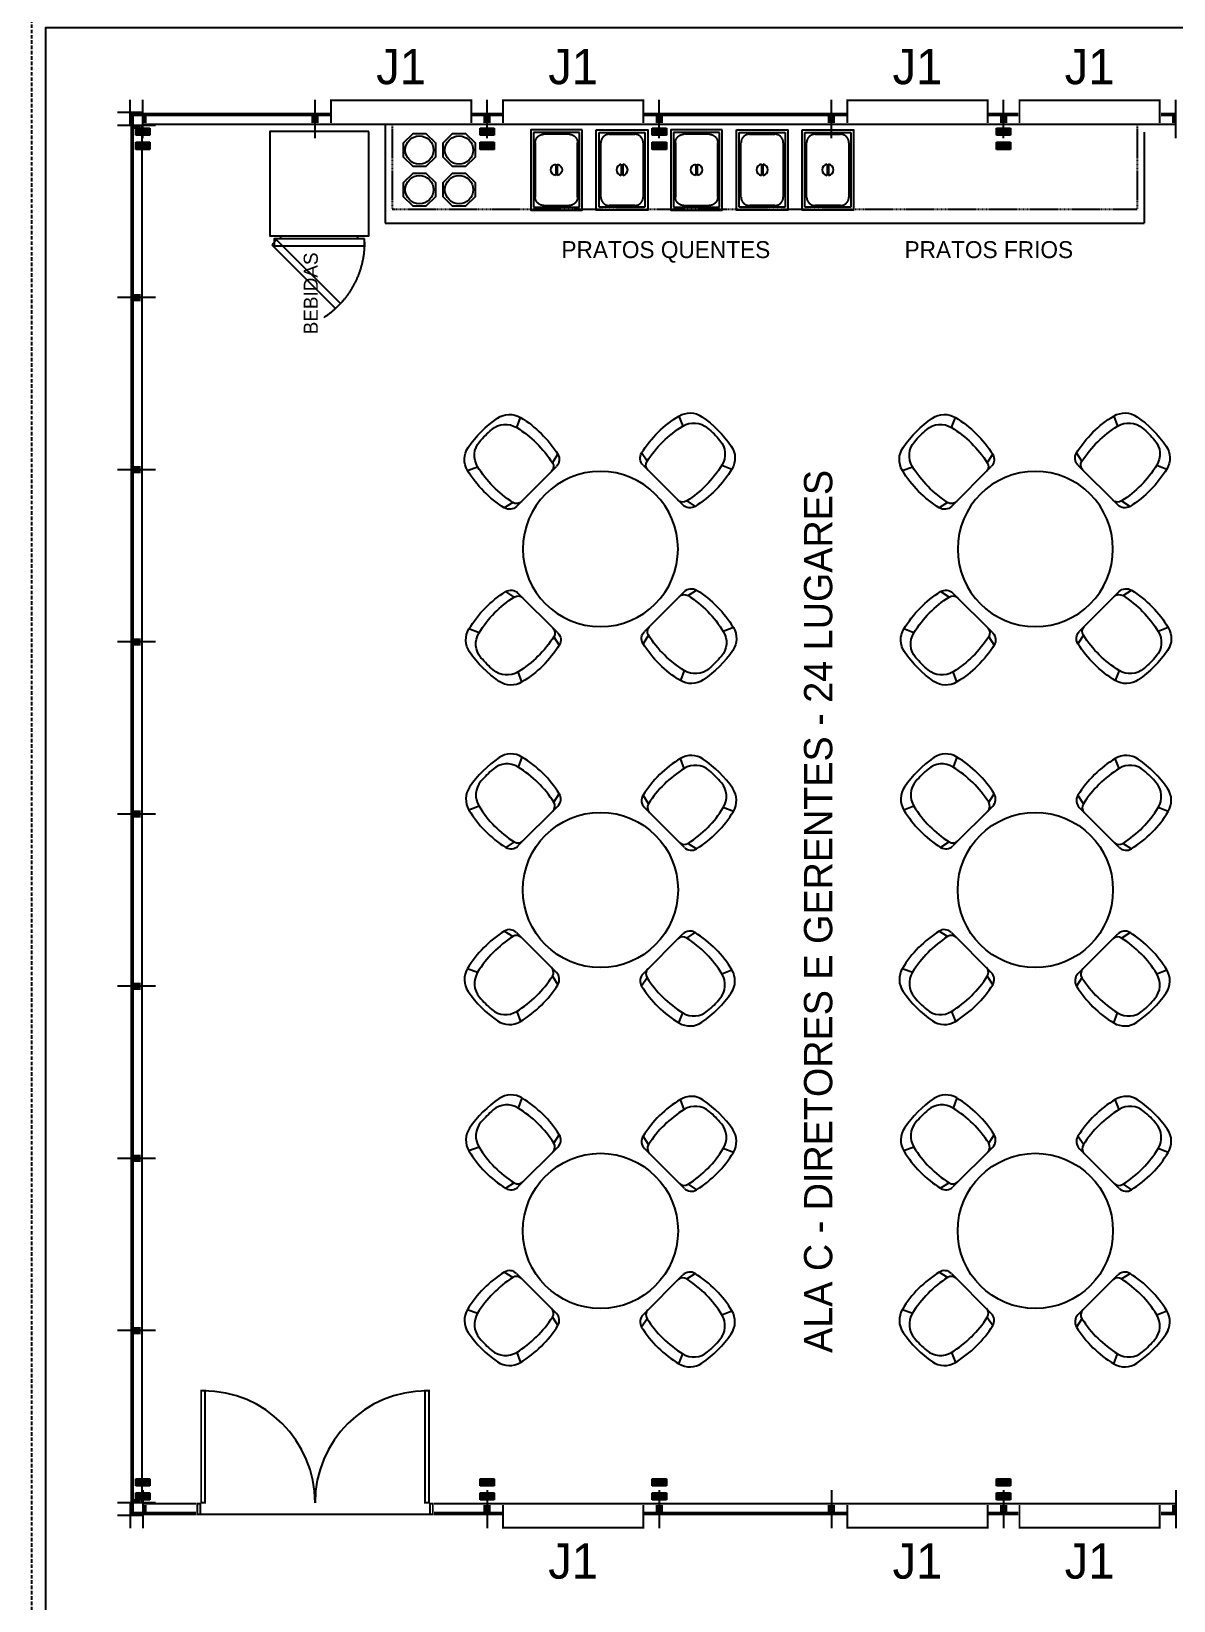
# Model space of a CAD drawing. Header units: millimetres. Extents: x -18806 to 201070, y -25046 to 92854.
# Drawn here: x -18747 to -10651, y 67784 to 78904 of the extents above; entities that cross this region are included whole.
import ezdxf
from ezdxf.enums import TextEntityAlignment as Align

# ---------------------------------------------------------------- set-up
doc = ezdxf.new("R2010")
doc.units = ezdxf.units.MM
doc.header["$LTSCALE"] = 50
doc.linetypes.add('DASHED', pattern=[0.75, 0.5, -0.25])
doc.linetypes.add('HIDDEN2', pattern=[0.1875, 0.125, -0.0625])
for name, color, linetype in [('LAYA', 8, 'Continuous'), ('LAYC', 4, 'Continuous'), ('LAYF', 4, 'Continuous'), ('MÓVEIS', 1, 'Continuous'), ('PILARES', 5, 'Continuous'), ('SOB', 8, 'HIDDEN2')]:
    doc.layers.add(name, color=color, linetype=linetype)
doc.styles.add('2', font='stylu.ttf', dxfattribs={"height": 0.35})
doc.styles.add('L1', font='txt', dxfattribs={"height": 0.18})

# ---------------------------------------------------------------- blocks, each defined once
blk = doc.blocks.new('C1')
at = {"color": 24}
for p, q in [((0, 0), (0.1799999999999997, 0)), ((0, 0), (0, -0.1799999999999997)), ((0.08999999999999986, 0), (0.08999999999999986, -0.1799999999999997)), ((0, -0.08999999999999986), (0.1799999999999997, -0.08999999999999986))]:
    blk.add_line(p, q, dxfattribs=at)
at = {"color": 170, "const_width": 0.026}
blk.add_lwpolyline([(0, -0.07699999999999818), (0.07700000000000173, -0.07700000000000173), (0.07700000000000173, 0)], dxfattribs=at)
at = {"style": 'L1', "flags": 3}
blk.add_attdef('BLOCO', (-0.01759845994957843, 0.0904783809716534), '', height=0.18, dxfattribs=at)
blk = doc.blocks.new('f1')
at = {"color": 24}
for p, q in [((0, 0.08999999999999986), (0, -0.1799999999999997)), ((1.219999999999999, 0.08999999999999986), (1.219999999999999, -0.1799999999999997))]:
    blk.add_line(p, q, dxfattribs=at)
at = {"color": 24, "const_width": 0.014}
blk.add_lwpolyline([(-1.77635683940025e-15, -0.007000000000003226), (1.219999999999999, -0.007000000000003226)], dxfattribs=at)
at = {"color": 170, "const_width": 0.026}
blk.add_lwpolyline([(0.0129999999999999, -0.01600000000000001), (0.01299999999999457, -0.07699999999999818), (1.207000000000004, -0.07699999999999818), (1.207000000000001, -0.01600000000000001)], dxfattribs=at)
at = {"style": 'L1', "flags": 3}
blk.add_attdef('BLOCO', (0, 0.2239156614713327), '', height=0.18, dxfattribs=at)
blk = doc.blocks.new('pilar')
for p, q in [((-0.05000000000000071, 0.1700000000000017), (0.04999999999999893, 0.1700000000000017)), ((-0.05000000000000071, 0.120000000000001), (-0.05000000000000071, 0.1700000000000017)), ((0.04999999999999893, 0.120000000000001), (-0.05000000000000071, 0.120000000000001)), ((0.04999999999999893, 0.1700000000000017), (0.04999999999999893, 0.120000000000001)), ((-0.05000000000000071, 0.07000000000000028), (0.04999999999999893, 0.07000000000000028)), ((-0.05000000000000071, 0.01999999999999957), (-0.05000000000000071, 0.07000000000000028)), ((0.04999999999999893, 0.01999999999999957), (-0.05000000000000071, 0.01999999999999957)), ((0.04999999999999893, 0.07000000000000028), (0.04999999999999893, 0.01999999999999957))]:
    blk.add_line(p, q)
for points in [[(0.04999999999999893, 0.120000000000001), (-0.05000000000000071, 0.120000000000001), (0.04999999999999893, 0.1700000000000017), (-0.05000000000000071, 0.1700000000000017)], [(0.04999999999999893, 0.01999999999999957), (-0.05000000000000071, 0.01999999999999957), (0.04999999999999893, 0.06999999999999851), (-0.05000000000000071, 0.06999999999999851)]]:
    blk.add_solid(points)
at = {"style": 'L1', "flags": 3}
blk.add_attdef('BLOCO', (0, -0.3049999999999997), '', height=0.18, dxfattribs=at)
blk = doc.blocks.new('j1a')
at = {"color": 24}
for p, q in [((-3.552713678800501e-15, 0.08999999999999986), (-3.552713678800501e-15, -0.1799999999999997)), ((1.219999999999999, 0.08999999999999986), (1.219999999999999, -0.1799999999999997))]:
    blk.add_line(p, q, dxfattribs=at)
at = {"color": 24, "const_width": 0.014}
blk.add_lwpolyline([(-3.552713678800501e-15, -0.007000000000003226), (1.219999999999999, -0.007000000000003226)], dxfattribs=at)
at = {"color": 170, "const_width": 0.026}
for points in [[(0.01299999999999812, -0.01600000000000001), (0.01299999999999457, -0.0769999999999964), (0.1050000000000004, -0.07699999999999818)], [(1.114999999999998, -0.07699999999999996), (1.207000000000001, -0.07699999999999996), (1.207000000000001, -0.01600000000000001)]]:
    blk.add_lwpolyline(points, dxfattribs=at)
at = {"color": 7, "const_width": 0.014}
blk.add_lwpolyline([(0.1130000000000031, -0.01600000000000001), (0.112999999999996, -0.1770000000000014), (1.106999999999999, -0.1770000000000014), (1.106999999999999, -0.01600000000000001)], dxfattribs=at)
at = {"color": 7, "style": '2'}
blk.add_text('J1', height=0.25, rotation=180, dxfattribs=at).set_placement((0.610000000000003, -0.4149869134555431), align=Align.MIDDLE)
at = {"style": 'L1', "flags": 3}
blk.add_attdef('BLOCO', (0, 0.1993523829693871), '', height=0.18, dxfattribs=at)
blk = doc.blocks.new('j1')
at = {"color": 24}
for p, q in [((-3.552713678800501e-15, 0.08999999999999986), (-3.552713678800501e-15, -0.1799999999999997)), ((1.219999999999999, 0.08999999999999986), (1.219999999999999, -0.1799999999999997))]:
    blk.add_line(p, q, dxfattribs=at)
at = {"color": 24, "const_width": 0.014}
blk.add_lwpolyline([(-3.552713678800501e-15, -0.007000000000003226), (1.219999999999999, -0.007000000000003226)], dxfattribs=at)
at = {"color": 170, "const_width": 0.026}
for points in [[(0.01299999999999812, -0.01600000000000001), (0.01299999999999457, -0.0769999999999964), (0.1050000000000004, -0.07699999999999818)], [(1.114999999999998, -0.07699999999999996), (1.207000000000001, -0.07699999999999996), (1.207000000000001, -0.01600000000000001)]]:
    blk.add_lwpolyline(points, dxfattribs=at)
at = {"color": 7, "const_width": 0.014}
blk.add_lwpolyline([(0.1130000000000031, -0.01600000000000001), (0.112999999999996, -0.1770000000000014), (1.106999999999999, -0.1770000000000014), (1.106999999999999, -0.01600000000000001)], dxfattribs=at)
at = {"color": 7, "style": '2'}
blk.add_text('J1', height=0.25, dxfattribs=at).set_placement((0.6099999999999994, -0.4149869134555431), align=Align.MIDDLE)
at = {"style": 'L1', "flags": 3}
blk.add_attdef('BLOCO', (0, 0.1993523829693871), '', height=0.18, dxfattribs=at)
blk = doc.blocks.new('dp1')
at = {"color": 24}
for p, q in [((3.552713678800501e-15, 0.08999999999999986), (3.552713678800501e-15, -0.1799999999999997)), ((2.439999999999998, 0.08999999999999986), (2.439999999999998, -0.1799999999999997))]:
    blk.add_line(p, q, dxfattribs=at)
at = {"color": 7, "const_width": 0.014}
for points in [[(0.4409999999999918, 0.7930000000000028), (0.4409999999999918, -1.77635683940025e-15), (0.4129999999999967, -3.552713678800501e-15), (0.4129999999999967, 0.793000000000001)], [(1.999000000000006, 0.7930000000000028), (1.999000000000006, -1.77635683940025e-15), (2.027000000000001, -3.552713678800501e-15), (2.027000000000001, 0.793000000000001)], [(0.4059999999999953, -0.00700000000000145), (0.3849999999999945, -0.00700000000000145), (0.3849999999999945, -0.08299999999999663), (0.4059999999999917, -0.08299999999999841)], [(2.034000000000002, -0.00700000000000145), (2.055000000000003, -0.00700000000000145), (2.055000000000003, -0.08299999999999663), (2.034000000000006, -0.08299999999999841)]]:
    blk.add_lwpolyline(points, close=True, dxfattribs=at)
at = {"color": 24, "const_width": 0.014}
for points in [[(0.3759999999999941, -0.007000000000003226), (3.552713678800501e-15, -0.007000000000003226)], [(2.064000000000004, -0.007000000000003226), (2.439999999999998, -0.007000000000003226)]]:
    blk.add_lwpolyline(points, dxfattribs=at)
at = {"color": 170, "const_width": 0.026}
for points in [[(0.3759999999999941, -0.07699999999999818), (0.01299999999999812, -0.07699999999999818), (0.01300000000000168, -0.01600000000000001)], [(2.064000000000004, -0.07699999999999818), (2.427000000000003, -0.07699999999999818), (2.427, -0.01600000000000001)]]:
    blk.add_lwpolyline(points, dxfattribs=at)
at = {"color": 7, "const_width": 0.014}
blk.add_lwpolyline([(0.4059999999999917, -0.08299999999999841), (2.034000000000006, -0.08299999999999841)], dxfattribs=at)
at = {"color": 7}
for centre, start, end in [((0.4269999999999925, -3.552713678800501e-15), 0, 90), ((2.013000000000005, -3.552713678800501e-15), 90, 180)]:
    blk.add_arc(centre, 0.7930000000000064, start, end, dxfattribs=at)
at = {"style": 'L1', "flags": 3}
blk.add_attdef('BLOCO', (0, 0.9149999999999974), '', height=0.18, dxfattribs=at)
blk = doc.blocks.new('RECHAUD_2')
at = {"layer": 'LAYA', "linetype": 'HIDDEN2', "ltscale": 0.5}
blk.add_lwpolyline([(0.1671062207923659, -0.2348382711698398), (-0.157893779207634, -0.2348382711698398), (-0.157893779207634, 0.2951617288301602), (0.1671062207923659, 0.2951617288301602)], close=True, dxfattribs=at)
blk.add_lwpolyline([(-0.1453937792076343, -0.1623382711698398), (-0.1453937792076345, 0.2226617288301601, -0.4142135623730951), (-0.08539377920763447, 0.2826617288301601), (0.09460622079236569, 0.2826617288301601, -0.4142135623730951), (0.1546062207923657, 0.2226617288301601), (0.1546062207923657, -0.1623382711698398, -0.4142135623730951), (0.09460622079236569, -0.2223382711698398), (-0.08539377920763425, -0.2223382711698398, -0.4142135623730951)], format="xyb", close=True, dxfattribs=at)
at = {"layer": 'LAYF'}
for p, q in [((-0.0003937792076340596, -0.00952454083580867), (-0.0003937792076340596, 0.069847998496129)), ((0.00960622079236595, -0.009524540835808698), (0.00960622079236595, 0.06984799849612905))]:
    blk.add_line(p, q, dxfattribs=at)
blk.add_lwpolyline([(0.1871062207923659, -0.2548382711698398), (-0.1778937792076341, -0.2548382711698398), (-0.1778937792076341, 0.3151617288301601), (0.1871062207923659, 0.3151617288301602)], close=True, dxfattribs=at)
for start, end in [(97.18075578145846, 262.8192442185415), (277.1807557814581, 82.81924421854188)]:
    blk.add_arc((0.004606220792366056, 0.03016172883016016), 0.04, start, end, dxfattribs=at)
blk = doc.blocks.new('MESARED')
at = {"layer": 'LAYF'}
for p, q in [((-0.5563508952794223, 0.9422505798093255), (-0.5834389187184854, 0.8708084088844998)), ((0.5936441315427032, 0.8606031960600973), (0.5665561081036117, 0.9320453669849371)), ((-0.3302686717363201, 0.6216761602191809), (-0.2917729530183806, 0.6812631779013429)), ((0.3404738845605095, 0.6114709473947926), (0.30197816584257, 0.6710579650769262)), ((-0.8606031960601115, 0.593644131542888), (-0.9320453669849371, 0.5665561081037964)), ((-0.3016644709244076, 0.5947123962234855), (-0.5845071833990119, 0.311869683748867)), ((0.5947123962232013, 0.301664470924436), (0.3118696837486254, 0.5845071833990545)), ((0.9422505798090981, 0.5563508952793796), (0.8708084088842725, 0.5834389187184286)), ((-0.6114709473947357, 0.3404738845607511), (-0.6710579650768693, 0.3019781658428116)), ((0.6216761602188967, 0.3302686717363343), (0.6812631779010587, 0.2917729530183806)), ((-0.6216761602188967, -0.3302686717363343), (-0.6812631779010587, -0.2917729530183806)), ((-0.5947123962232013, -0.301664470924436), (-0.3118696837486254, -0.5845071833990545)), ((0.3016644709244076, -0.5947123962232581), (0.5845071833990119, -0.3118696837486397)), ((0.6114709473947357, -0.3404738845605237), (0.6710579650768693, -0.3019781658425842)), ((-0.9422505798090981, -0.5563508952793796), (-0.8708084088842725, -0.5834389187184286)), ((-0.3404738845605095, -0.6114709473947926), (-0.30197816584257, -0.6710579650769262)), ((0.3302686717363201, -0.6216761602189536), (0.2917729530183806, -0.6812631779011156)), ((0.8606031960601115, -0.5936441315426606), (0.9320453669849371, -0.566556108103569)), ((-0.5936441315427032, -0.8606031960600973), (-0.5665561081036117, -0.9320453669849371)), ((0.5563508952794223, -0.9422505798090981), (0.5834389187184854, -0.8708084088842725))]:
    blk.add_line(p, q, dxfattribs=at)
blk.add_circle((0, 0), 0.55, dxfattribs=at)
for centre, radius, start, end in [((-0.2671385326598283, 0.2773437454843304), 0.7999999999999711, 124.3612906849888, 145.6387093150135), ((-0.6622889293294918, 0.7432048202726662), 0.1499999999999946, 58.28686146057171, 130.5882742142277), ((-0.6340046580820626, 0.8139154983913102), 0.1499999999999946, 58.82245423805771, 124.361290684987), ((-0.9705042968937221, 0.2577968122463261), 0.7999999999999711, 31.96039649669293, 58.82245423805632), ((0.9807095097179968, 0.2475915994219093), 0.7999999999999711, 121.1775457619459, 148.03960350331), ((0.6442098709063089, 0.8037102855668508), 0.1499999999999946, 55.63870931500714, 121.1775457619437), ((0.2773437454840177, 0.267138532659942), 0.7999999999999711, 34.36129068497999, 55.63870931500353), ((-0.23938669889327, 0.2495919117177579), 0.7999999999999711, 130.58827421423, 139.4117257857706), ((-1.003972308644194, 0.1902559362878407), 0.7999999999999711, 32.63431762786124, 58.2868614605731), ((1.014177521468412, 0.1800507234633386), 0.7999999999999711, 121.7131385394192, 147.3656823721306), ((0.6724941421537949, 0.732999607448221), 0.1499999999999946, 49.41172578576138, 121.7131385394188), ((0.2495919117174594, 0.2393866988933837), 0.7999999999999711, 40.58827421422017, 49.41172578576138), ((-0.8037102855668365, 0.6442098709065505), 0.1499999999999946, 145.6387093150164, 211.1775457619529), ((-0.7329996074481642, 0.6724941421539938), 0.1499999999999946, 139.41172578577, 211.7131385394276), ((-0.35116194560743, 0.6442098709065647), 0.06999999999999747, 315.0000000000046, 31.96039649669518), ((0.3613671584316762, 0.6340046580821053), 0.06999999999999747, 148.0396035033077, 224.9999999999954), ((0.7432048202724104, 0.6622889293295486), 0.1499999999999946, 328.2868614605629, 40.58827421421955), ((0.8139154983910544, 0.634004658082091), 0.1499999999999946, 328.8224542380486, 34.3612906849784), ((-0.2475915994219235, 0.9807095097182668), 0.7999999999999711, 211.1775457619543, 238.0396035033184), ((-0.1800507234633812, 1.014177521468739), 0.7999999999999711, 211.7131385394283, 237.3656823721406), ((-0.3723751490430232, 0.5947123962234855), 0.04999999999999819, 315.0000000000046, 32.63431762786124), ((0.3825803618672694, 0.5845071833990971), 0.04999999999999819, 147.3656823721263, 224.9999999999954), ((0.1902559362876843, 1.003972308644322), 0.7999999999999711, 302.6343176278518, 328.2868614605629), ((0.2577968122461129, 0.9705042968938216), 0.7999999999999711, 301.9603964966839, 328.8224542380471), ((-0.5845071833990119, 0.3825803618675394), 0.04999999999999819, 237.3656823721347, 315.0000000000046), ((0.5947123962232013, 0.3723751490430942), 0.04999999999999819, 224.9999999999954, 302.6343176278518), ((-0.6340046580820342, 0.3613671584319746), 0.06999999999999747, 238.039603503318, 315.0000000000046), ((0.644209870906252, 0.3511619456074726), 0.06999999999999747, 224.9999999999954, 301.9603964966857), ((-0.2577968122461129, -0.9705042968937931), 0.7999999999999711, 121.9603964966839, 148.8224542380471), ((-0.1902559362876559, -1.00397230864435), 0.7999999999999711, 122.6343176278517, 148.2868614605629), ((-0.644209870906252, -0.351161945607501), 0.06999999999999747, 44.9999999999954, 121.9603964966857), ((-0.5947123962231728, -0.3723751490430658), 0.04999999999999819, 44.9999999999954, 122.6343176278517), ((0.5845071833990403, -0.3825803618672694), 0.04999999999999819, 57.36568237213471, 135.0000000000046), ((0.6340046580820626, -0.3613671584316904), 0.06999999999999747, 58.03960350331795, 135.0000000000046), ((0.247591599421952, -0.980709509718011), 0.7999999999999711, 31.17754576195429, 58.03960350331838), ((0.1800507234634381, -1.014177521468454), 0.7999999999999711, 31.71313853942829, 57.36568237214057), ((-0.3825803618672126, -0.5845071833990545), 0.04999999999999819, 327.3656823721263, 44.9999999999954), ((-0.813915498391026, -0.6340046580820768), 0.1499999999999946, 148.8224542380486, 214.3612906849784), ((-0.7432048202724104, -0.6622889293295344), 0.1499999999999946, 148.2868614605629, 220.588274214219), ((-1.014177521468412, -0.1800507234633528), 0.7999999999999711, 301.7131385394192, 327.3656823721306), ((-0.3613671584316762, -0.6340046580821195), 0.06999999999999747, 328.0396035033078, 44.9999999999954), ((0.3511619456074868, -0.6442098709062805), 0.06999999999999747, 135.0000000000046, 211.9603964966952), ((0.37237514904308, -0.5947123962232297), 0.04999999999999819, 135.0000000000046, 212.6343176278612), ((1.003972308644251, -0.1902559362875991), 0.7999999999999711, 212.6343176278612, 238.2868614605731), ((0.732999607448221, -0.672494142153738), 0.1499999999999946, 319.41172578577, 31.7131385394276), ((0.803710285566865, -0.6442098709062805), 0.1499999999999946, 325.6387093150164, 31.1775457619529), ((-0.2773437454839893, -0.2671385326599278), 0.7999999999999711, 214.36129068498, 235.6387093150035), ((-0.2495919117174026, -0.2393866988933695), 0.7999999999999711, 220.5882742142202, 229.4117257857614), ((-0.9807095097179399, -0.2475915994219093), 0.7999999999999711, 301.1775457619459, 328.03960350331), ((0.9705042968937505, -0.2577968122460703), 0.7999999999999711, 211.9603964966929, 238.8224542380563), ((0.2671385326598852, -0.2773437454840604), 0.7999999999999711, 304.3612906849888, 325.6387093150135), ((0.2393866988932984, -0.2495919117175021), 0.7999999999999711, 310.58827421423, 319.4117257857706), ((-0.672494142153738, -0.7329996074481926), 0.1499999999999946, 229.4117257857614, 301.7131385394188), ((0.6622889293295486, -0.7432048202724104), 0.1499999999999946, 238.2868614605717, 310.5882742142277), ((-0.6442098709063089, -0.803710285566865), 0.1499999999999946, 235.6387093150071, 301.1775457619437), ((0.6340046580821195, -0.8139154983910544), 0.1499999999999946, 238.8224542380577, 304.361290684987)]:
    blk.add_arc(centre, radius, start, end, dxfattribs=at)
blk = doc.blocks.new('Prato')
at = {"layer": 'MÓVEIS'}
blk.add_lwpolyline([(-0.04783542904561955, 0.1154849415639205), (-0.1154849415639205, 0.04783542904564797), (-0.1154849415639205, -0.04783542904564797), (-0.04783542904561955, -0.1154849415639205), (0.04783542904561955, -0.1154849415639205), (0.1154849415639205, -0.04783542904564797), (0.1154849415639205, 0.04783542904564797), (0.04783542904561955, 0.1154849415639205)], close=True, dxfattribs=at)
blk.add_circle((0, 0), 0.1, dxfattribs=at)
blk = doc.blocks.new('RV-2')
at = {"layer": 'LAYA', "linetype": 'HIDDEN2'}
blk.add_lwpolyline([(-0.1502260094890541, -1.269870670429726), (0.3023223304703363, -0.8173223304703363), (0.3376776695296636, -0.8526776695296636), (-0.1148706704297268, -1.305226009489054)], close=True, dxfattribs=at)
blk.add_arc((0.32, -0.835), 0.6399999999999999, 180, 236.6496531934298, dxfattribs=at)
at = {"layer": 'LAYC'}
for p, q in [((-0.2731573477556543, -0.8099999999999999), (-0.2731573477556545, -0.7899999999999999)), ((0.2731573477556543, -0.8099999999999999), (0.2731573477556545, -0.7899999999999999))]:
    blk.add_line(p, q, dxfattribs=at)
for points in [[(-0.35, -0.04999999999999993), (0.35, -0.04999999999999993), (0.35, -0.7899999999999999), (-0.35, -0.7899999999999999)], [(-0.32, -0.8099999999999999), (0.32, -0.8099999999999999), (0.32, -0.86), (-0.32, -0.86)]]:
    blk.add_lwpolyline(points, close=True, dxfattribs=at)

msp = doc.modelspace()

# ---------------------------------------------------------------- linework, layer by layer
at = {"color": 1}
msp.add_lwpolyline([(-4016.938426105033, 78928.2277987107), (-18646.93842610504, 78928.2277987107), (-18646.93842610503, 66558.22779871071), (41293.06157389496, 66558.22779871071), (41293.06157389496, 78928.2277987107), (8353.06157389496, 78928.2277987107), (8353.06157389496, 87468.2277987107), (-4016.938426105033, 87468.2277987107)], close=True, dxfattribs=at)
at = {"color": 7, "linetype": 'DASHED'}
msp.add_lwpolyline([(-4616.938426105033, 79028.2277987107), (-18746.93842610504, 79028.2277987107), (-18747.42670735503, 65958.22779871071), (41393.06157389498, 65958.22779871071), (41393.06157389498, 79028.2277987107), (8453.06157389496, 79028.2277987107)], dxfattribs=at)
at = {"layer": 'LAYC'}
for p, q in [((-16240.49174979073, 78245.22779871072), (-16240.49174979072, 77545.2277987107)), ((-10860.49174979073, 78190.22779871072), (-10860.49174979073, 77545.2277987107)), ((-16240.49174979072, 77545.2277987107), (-10860.49174979073, 77545.2277987107))]:
    msp.add_line(p, q, dxfattribs=at)
at = {"layer": 'SOB'}
for p, q in [((-16190.49174979073, 78245.22779871072), (-16190.49174979073, 77645.2277987107)), ((-10910.49174979073, 78245.2277987107), (-10910.49174979073, 77645.2277987107)), ((-16190.49174979073, 77645.2277987107), (-10910.49174979073, 77645.2277987107))]:
    msp.add_line(p, q, dxfattribs=at)

# ---------------------------------------------------------------- block references
at = {"color": 7, "xscale": 1000, "yscale": 1000, "zscale": 1000}
for name, p, rotation in [('j1a', (-15516.93842610502, 78238.2277987107), 180), ('j1a', (-14296.93842610502, 78238.2277987107), 180), ('j1a', (-11856.93842610502, 78238.2277987107), 180), ('j1a', (-10636.93842610502, 78238.2277987107), 180), ('C1', (-17956.93842610503, 78238.2277987107), 180), ('f1', (-16736.93842610502, 78238.2277987107), 180), ('f1', (-13076.93842610502, 78238.2277987107), 180), ('f1', (-17956.93842610503, 78238.2277987107), 270), ('f1', (-17956.93842610503, 77018.22779871072), 270), ('f1', (-17956.93842610503, 75798.22779871071), 270), ('f1', (-17956.93842610503, 74578.22779871071), 270), ('f1', (-17956.93842610503, 73358.22779871071), 270), ('f1', (-17956.93842610503, 72138.22779871071), 270), ('f1', (-17956.93842610503, 70918.22779871071), 270), ('f1', (-17956.93842610503, 69698.22779871071), 270), ('C1', (-17956.93842610503, 68478.22779871071), 270)]:
    msp.add_blockref(name, p, dxfattribs=dict(at, rotation=rotation))
for name, p in [('dp1', (-17956.93842610503, 68478.22779871071)), ('j1', (-15516.93842610502, 68478.22779871071)), ('f1', (-14296.93842610502, 68478.22779871071)), ('j1', (-13076.93842610502, 68478.22779871071)), ('j1', (-11856.93842610503, 68478.22779871071))]:
    msp.add_blockref(name, p, dxfattribs=at)
at = {"layer": 'LAYC', "yscale": 1000, "zscale": 1000}
for name, p, xscale in [('RV-2', (-16706.58394017348, 78244.98781007066), -1000), ('Prato', (-15997.08715096683, 78063.4779526424), 1000), ('Prato', (-15716.11726783898, 78063.4779526424), 1000), ('Prato', (-15997.08715096683, 77782.50806951456), 1000), ('Prato', (-15716.11726783898, 77782.50806951456), 1000), ('MESARED', (-14714.01320757494, 72820.08891955769), 1000), ('MESARED', (-11631.69702335555, 72820.08891955769), 1000), ('MESARED', (-14714.01320757494, 70404.00475231605), 1000), ('MESARED', (-11631.69702335555, 70404.00475231605), 1000)]:
    msp.add_blockref(name, p, dxfattribs=dict(at, xscale=xscale))
at = {"layer": 'LAYC', "yscale": 1000, "zscale": 1000, "rotation": 180}
for name, p, xscale in [('RECHAUD_2', (-15030.67657574963, 77952.7916538644), -1000), ('RECHAUD_2', (-14556.4641341649, 77952.7916538644), 1000), ('RECHAUD_2', (-14037.41271804517, 77952.7916538644), -1000), ('RECHAUD_2', (-13563.20027646044, 77952.7916538644), 1000), ('RECHAUD_2', (-13098.20027646044, 77952.7916538644), 1000), ('MESARED', (-14714.01320757494, 75236.17308679935), -1000), ('MESARED', (-11631.69702335555, 75236.17308679935), -1000)]:
    msp.add_blockref(name, p, dxfattribs=dict(at, xscale=xscale))
at = {"layer": 'PILARES', "color": 7, "xscale": 1000, "yscale": 1000, "zscale": 1000, "rotation": 180}
for p in [(-17956.93842610503, 78238.2277987107), (-15516.93842610504, 78238.2277987107), (-14296.93842610504, 78238.2277987107), (-11856.93842610504, 78238.2277987107)]:
    msp.add_blockref('pilar', p, dxfattribs=at)
at = {"layer": 'PILARES', "color": 7, "xscale": 1000, "yscale": 1000, "zscale": 1000}
for p in [(-17956.93842610503, 68478.22779871071), (-15516.93842610504, 68478.22779871071), (-14296.93842610504, 68478.22779871071), (-11856.93842610504, 68478.22779871071)]:
    msp.add_blockref('pilar', p, dxfattribs=at)

# ---------------------------------------------------------------- texts
at = {"color": 7, "style": '2'}
for s, p in [('PRATOS QUENTES', (-14250.47782149585, 77297.65437675983)), ('PRATOS FRIOS', (-11961.30591691514, 77297.65437675983))]:
    msp.add_text(s, height=120, dxfattribs=at).set_placement(p, align=Align.CENTER)
for s, height, p in [('BEBIDAS', 100, (-16717.26246545933, 77047.55546022338)), ('ALA C - DIRETORES E GERENTES - 24 LUGARES', 200, (-13070.92401100844, 72668.12391798926))]:
    msp.add_text(s, height=height, rotation=90, dxfattribs=at).set_placement(p, align=Align.CENTER)

doc.saveas('drawing.dxf')
